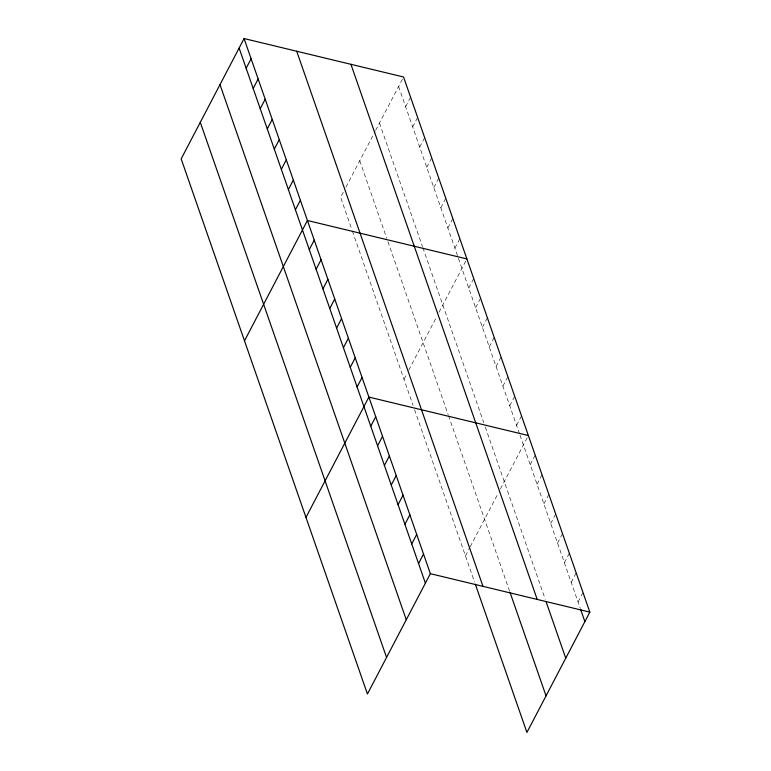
<?xml version="1.0" encoding="UTF-8"?>
<svg xmlns="http://www.w3.org/2000/svg" width="771" height="771" viewBox="0 0 771 771"><rect width="100%" height="100%" fill="white"/><g stroke="black" fill="none" stroke-linecap="round" stroke-linejoin="round"><path stroke-width="0.58" stroke-dasharray="3.85 2.89" d="M343.307 192.239L340.647 197.328L351.99 229.893M345.957 187.16L375.091 131.436M375.641 130.386L403.561 76.994M405.633 106.697L410.596 97.204M412.668 126.907L417.631 117.423M419.713 147.126L424.667 137.633M426.749 167.346L431.702 157.853M433.784 187.555L438.747 178.072M440.819 207.775L445.783 198.282M447.855 227.985L452.818 218.501M454.89 248.204L459.853 238.721M403.985 379.265L406.635 374.186M408.765 370.119L436.791 316.515M438.978 312.332L466.889 258.931M468.758 288.046L473.722 278.553M475.591 307.668L480.555 298.175M482.424 327.29L487.378 317.797M489.248 346.902L494.211 337.419M496.081 366.524L501.044 357.04M502.914 386.146L507.867 376.662M509.737 405.768L514.7 396.284M516.57 425.39L521.533 415.906M465.453 555.862L469.703 547.728M470.233 546.716L498.259 493.103M500.446 488.92L528.366 435.528M530.236 464.634L535.19 455.141M537.059 484.255L542.023 474.763M543.892 503.877L548.856 494.384M550.725 523.499L555.679 514.006M557.549 543.121L562.512 533.628M564.382 562.743L569.345 553.25M571.215 582.365L576.168 572.872M578.038 601.987L583.001 592.494M398.597 86.477L458.022 257.186M458.408 258.314L519.606 434.112M519.982 435.201L580.322 608.521M379.477 123.061L422.479 246.595M422.874 247.722L483.793 422.73M485.306 427.086L545.261 599.318M359.768 160.744L386.743 238.239M387.919 241.612L448.153 414.634M448.529 415.723L509.621 591.222M352.376 231.021L413.092 405.43M414.605 409.786L474.56 582.018"/><path stroke-width="1.16" d="M244.079 38.55L181.166 158.884L367.439 694.006L430.353 573.672L244.079 38.55L403.561 76.994L589.834 612.116L526.921 732.45L475.322 584.196M246.151 68.253L251.115 58.769M253.187 88.472L258.15 78.979M260.232 108.682L265.185 99.199M267.267 128.902L272.221 119.418M274.303 149.121L279.266 139.628M281.338 169.331L286.301 159.848M288.373 189.55L293.337 180.057M295.409 209.77L300.372 200.277M244.503 340.83L307.407 220.496L466.889 258.931M309.277 249.602L314.24 240.118M316.11 269.224L321.073 259.74M322.943 288.846L327.897 279.353M329.766 308.467L334.73 298.975M336.599 328.089L341.563 318.596M343.432 347.711L348.386 338.218M350.256 367.333L355.219 357.84M357.089 386.955L362.052 377.462M305.971 517.418L368.885 397.084L528.366 435.528M370.755 426.199L375.708 416.706M377.578 445.811L382.541 436.328M384.411 465.433L389.374 455.95M391.244 485.055L396.198 475.572M398.067 504.677L403.031 495.194M404.9 524.299L409.864 514.816M411.733 543.921L416.687 534.438M418.557 563.543L423.52 554.05M430.353 573.672L589.834 612.116M580.698 609.61L584.871 621.609M546.022 601.496L565.75 658.183M350.93 64.301L537.204 599.433M509.997 592.311L546.051 695.876M296.71 51.233L482.983 586.365M239.116 48.043L425.39 583.165M219.995 84.617L406.269 619.739M200.287 122.31L386.56 657.432"/></g></svg>
